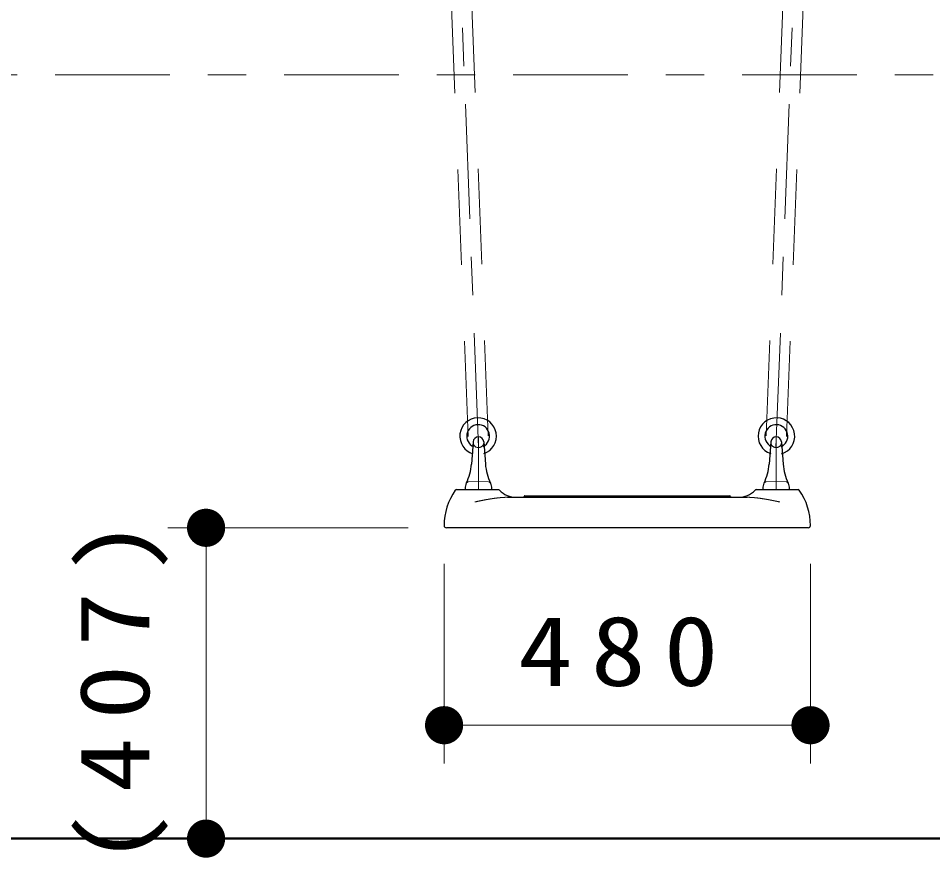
# Model space of a CAD drawing. Units: millimetres on the paper, scale 1:50. Extents: x 197 to 617, y 140 to 437.
# Drawn here: x 269.03 to 292.98, y 212.51 to 234.49 of the extents above; entities that cross this region are included whole.
import ezdxf

# ---------------------------------------------------------------- set-up
doc = ezdxf.new("R2010")
doc.units = ezdxf.units.MM
doc.linetypes.add('USER1', pattern=[4.5, 2.5, -2])
doc.linetypes.add('USER2', pattern=[6, 3, -1, 1, -1])
doc.layers.add('線', color=2, linetype='Continuous', lineweight=25)
doc.styles.add('ＭＳ ゴシック', font='')
doc.styles.get('ＭＳ ゴシック').set_extended_font_data('MS Gothic')

# ---------------------------------------------------------------- blocks, each defined once
blk = doc.blocks.new('filled_dot')
at = {"color": 0, "linetype": 'Continuous', "lineweight": -2, "const_width": 1.25}
blk.add_lwpolyline([(-0.625, 0, 1), (0.625, 0, 1)], format="xyb", close=True, dxfattribs=at)

msp = doc.modelspace()

# ---------------------------------------------------------------- linework, layer by layer
at = {"layer": '線', "color": 4, "linetype": 'USER1', "lineweight": 13}
for p, q in [((280.809, 223.537), (279.416, 259.796)), ((281.339, 223.557), (279.945, 259.816)), ((288.623, 223.557), (290.016, 259.816)), ((289.152, 223.537), (290.545, 259.796))]:
    msp.add_line(p, q, dxfattribs=at)
at = {"layer": '線', "color": 1, "linetype": 'USER2', "lineweight": 13}
for p, q in [((281.085, 223.247), (279.681, 259.806)), ((288.876, 223.247), (290.281, 259.806)), ((362.994, 233.007), (244.167, 233.007))]:
    msp.add_line(p, q, dxfattribs=at)
at = {"layer": '線', "linetype": 'USER2', "lineweight": 13}
for p, q in [((281.081, 222.147), (281.081, 223.527)), ((288.881, 222.147), (288.881, 223.527))]:
    msp.add_line(p, q, dxfattribs=at)
at = {"layer": '線', "color": 7}
for p, q in [((280.941, 223.397), (280.897, 222.817)), ((281.22, 223.397), (281.264, 222.817)), ((288.741, 223.397), (288.697, 222.817)), ((289.02, 223.397), (289.064, 222.817))]:
    msp.add_line(p, q, dxfattribs=at)
at = {"layer": '線', "color": 7, "lineweight": 13}
for p, q in [((280.813, 222.347), (281.081, 222.361)), ((281.348, 222.347), (281.081, 222.361)), ((288.613, 222.347), (288.881, 222.361)), ((289.148, 222.347), (288.881, 222.361)), ((281.407, 222.147), (280.755, 222.147)), ((288.555, 222.147), (289.207, 222.147)), ((279.241, 221.147), (272.945, 221.147)), ((273.945, 213.007), (273.945, 221.147)), ((280.181, 220.207), (280.181, 214.977)), ((289.781, 220.207), (289.781, 214.977)), ((289.781, 215.977), (280.181, 215.977))]:
    msp.add_line(p, q, dxfattribs=at)
at = {"layer": '線', "color": 131}
for p, q in [((280.506, 222.147), (281.603, 222.147)), ((281.316, 222.147), (281.355, 222.147)), ((288.358, 222.147), (289.455, 222.147)), ((288.606, 222.147), (288.646, 222.147)), ((281.841, 221.947), (288.12, 221.947)), ((282.281, 221.98), (282.276, 221.967)), ((282.291, 221.987), (282.391, 221.987)), ((282.391, 221.987), (287.57, 221.987)), ((287.57, 221.987), (287.671, 221.987)), ((287.685, 221.967), (287.68, 221.98)), ((289.721, 221.147), (280.241, 221.147))]:
    msp.add_line(p, q, dxfattribs=at)
at = {"layer": '線', "color": 7, "lineweight": 50}
msp.add_line((302.976, 213.007), (240.641, 213.007), dxfattribs=at)
at = {"layer": '線', "color": 7}
for centre, radius, start, end in [((281.074, 223.547), 0.48, 92.1373, 253.5957), ((281.074, 223.547), 0.48, 288.0426, 92.1373), ((288.887, 223.547), 0.48, 87.8627, 251.9574), ((288.887, 223.547), 0.48, 286.4043, 87.8627), ((281.074, 223.547), 0.3, 92.1373, 246.205), ((281.074, 223.547), 0.3, 296.528, 92.1373), ((288.887, 223.547), 0.3, 87.8627, 243.472), ((288.887, 223.547), 0.3, 293.795, 87.8627), ((281.081, 223.387), 0.14, 4.2913, 175.7087), ((288.881, 223.387), 0.14, 4.2913, 175.7087), ((279.501, 222.921), 1.4, 334.3662, 355.7087), ((282.66, 222.921), 1.4, 184.2913, 205.6338), ((287.301, 222.921), 1.4, 334.3662, 355.7087), ((290.46, 222.921), 1.4, 184.2913, 205.6338), ((281.065, 222.171), 0.335, 154.3662, 180), ((281.096, 222.171), 0.335, 0, 24.9727), ((288.865, 222.171), 0.335, 155.0273, 180), ((288.896, 222.171), 0.335, 0, 25.6338)]:
    msp.add_arc(centre, radius, start, end, dxfattribs=at)
at = {"layer": '線', "color": 7, "linetype": 'USER1', "lineweight": 13}
for centre in [(281.081, 223.387), (288.881, 223.387)]:
    msp.add_arc(centre, 0.14, 175.7087, 4.2913, dxfattribs=at)
at = {"layer": '線', "color": 7, "lineweight": 13}
for centre, radius, start, end in [((280.816, 222.287), 0.06, 90, 155.0273), ((281.345, 222.287), 0.06, 24.9727, 90), ((288.616, 222.287), 0.06, 90, 155.0273), ((289.145, 222.287), 0.06, 24.9727, 90), ((280.755, 222.171), 0.024, 180, 270), ((281.407, 222.171), 0.024, 270, 0), ((288.555, 222.171), 0.024, 180, 270), ((289.207, 222.171), 0.024, 270, 0)]:
    msp.add_arc(centre, radius, start, end, dxfattribs=at)
at = {"layer": '線', "color": 131}
for centre, radius, start, end in [((281.781, 221.207), 1.6, 144.7656, 180), ((280.506, 222.107), 0.04, 90, 144.7656), ((281.603, 222.107), 0.04, 43.4325, 90), ((282.068, 222.547), 0.6, 223.4325, 270), ((287.893, 222.547), 0.6, 270, 316.5675), ((288.358, 222.107), 0.04, 90, 136.5675), ((289.455, 222.107), 0.04, 35.2344, 90), ((288.181, 221.207), 1.6, 0, 35.2344), ((282.248, 221.977), 0.03, 270, 340), ((282.291, 221.977), 0.01, 90, 160), ((287.671, 221.977), 0.01, 20, 90), ((287.713, 221.977), 0.03, 200, 270), ((280.241, 221.207), 0.06, 180, 270), ((289.721, 221.207), 0.06, 270, 0)]:
    msp.add_arc(centre, radius, start, end, dxfattribs=at)
at = {"layer": '線', "color": 131, "lineweight": 13}
for points, knots in [([(281.633, 221.935), (281.629, 221.935), (281.626, 221.934), (281.623, 221.934), (281.619, 221.934), (281.616, 221.933), (281.613, 221.933), (281.61, 221.933), (281.606, 221.932), (281.603, 221.932), (281.6, 221.931), (281.596, 221.931), (281.593, 221.931), (281.59, 221.93), (281.586, 221.93), (281.583, 221.93), (281.58, 221.929), (281.577, 221.929), (281.573, 221.928), (281.57, 221.928), (281.567, 221.928), (281.563, 221.927), (281.56, 221.927), (281.557, 221.926), (281.554, 221.926), (281.55, 221.926), (281.547, 221.925), (281.544, 221.925), (281.54, 221.924), (281.537, 221.924), (281.534, 221.923), (281.531, 221.923), (281.527, 221.923), (281.524, 221.922), (281.521, 221.922), (281.517, 221.921), (281.514, 221.921), (281.511, 221.92), (281.508, 221.92), (281.504, 221.92), (281.501, 221.919), (281.498, 221.919), (281.495, 221.918), (281.491, 221.918), (281.488, 221.917), (281.485, 221.917), (281.481, 221.916), (281.478, 221.916), (281.475, 221.915), (281.472, 221.915), (281.468, 221.914), (281.465, 221.914), (281.462, 221.913), (281.458, 221.913), (281.455, 221.912), (281.452, 221.912), (281.449, 221.911), (281.445, 221.911), (281.442, 221.91), (281.439, 221.91), (281.436, 221.909), (281.432, 221.909), (281.429, 221.908), (281.426, 221.908), (281.422, 221.907), (281.419, 221.907), (281.416, 221.906), (281.413, 221.906), (281.409, 221.905), (281.406, 221.905), (281.403, 221.904), (281.4, 221.904), (281.396, 221.903), (281.393, 221.903), (281.39, 221.902), (281.387, 221.902), (281.383, 221.901), (281.38, 221.901), (281.377, 221.9), (281.373, 221.9), (281.37, 221.899), (281.367, 221.898), (281.364, 221.898), (281.36, 221.897), (281.357, 221.897), (281.354, 221.896), (281.351, 221.896), (281.347, 221.895), (281.344, 221.895), (281.341, 221.894), (281.338, 221.893), (281.334, 221.893), (281.331, 221.892), (281.328, 221.892), (281.324, 221.891), (281.321, 221.891), (281.318, 221.89), (281.315, 221.889), (281.311, 221.889), (281.308, 221.888), (281.305, 221.888), (281.302, 221.887), (281.298, 221.887), (281.295, 221.886), (281.292, 221.885), (281.289, 221.885), (281.285, 221.884), (281.282, 221.884), (281.279, 221.883), (281.276, 221.882), (281.272, 221.882), (281.269, 221.881), (281.266, 221.881), (281.263, 221.88), (281.259, 221.879), (281.256, 221.879), (281.253, 221.878), (281.25, 221.878), (281.246, 221.877), (281.243, 221.876), (281.24, 221.876), (281.237, 221.875), (281.233, 221.875), (281.23, 221.874), (281.227, 221.873), (281.224, 221.873), (281.22, 221.872), (281.217, 221.871), (281.214, 221.871), (281.211, 221.87), (281.207, 221.87), (281.204, 221.869), (281.201, 221.868), (281.197, 221.868), (281.194, 221.867), (281.191, 221.866), (281.188, 221.866), (281.185, 221.865), (281.181, 221.864), (281.178, 221.864), (281.175, 221.863), (281.172, 221.863), (281.168, 221.862), (281.165, 221.861), (281.162, 221.861), (281.159, 221.86), (281.155, 221.859), (281.152, 221.859), (281.149, 221.858), (281.146, 221.857), (281.142, 221.857), (281.139, 221.856), (281.136, 221.855), (281.133, 221.855), (281.129, 221.854), (281.126, 221.853), (281.123, 221.853), (281.12, 221.852), (281.116, 221.851), (281.113, 221.851), (281.11, 221.85), (281.107, 221.849), (281.103, 221.849), (281.1, 221.848), (281.097, 221.847), (281.094, 221.847), (281.09, 221.846), (281.087, 221.845), (281.084, 221.845), (281.081, 221.844), (281.077, 221.843), (281.074, 221.843), (281.071, 221.842), (281.068, 221.841), (281.064, 221.841), (281.061, 221.84), (281.058, 221.839), (281.055, 221.839), (281.052, 221.838), (281.048, 221.837), (281.045, 221.837), (281.042, 221.836), (281.039, 221.835), (281.035, 221.834), (281.032, 221.834), (281.029, 221.833), (281.026, 221.832), (281.022, 221.832), (281.019, 221.831), (281.016, 221.83), (281.013, 221.83), (281.009, 221.829), (281.006, 221.828), (281.003, 221.828), (281, 221.827), (280.996, 221.826), (280.993, 221.825), (280.99, 221.825), (280.987, 221.824)], [0, 0, 0, 0, 1, 1, 1, 2, 2, 2, 3, 3, 3, 4, 4, 4, 5, 5, 5, 6, 6, 6, 7, 7, 7, 8, 8, 8, 9, 9, 9, 10, 10, 10, 11, 11, 11, 12, 12, 12, 13, 13, 13, 14, 14, 14, 15, 15, 15, 16, 16, 16, 17, 17, 17, 18, 18, 18, 19, 19, 19, 20, 20, 20, 21, 21, 21, 22, 22, 22, 23, 23, 23, 24, 24, 24, 25, 25, 25, 26, 26, 26, 27, 27, 27, 28, 28, 28, 29, 29, 29, 30, 30, 30, 31, 31, 31, 32, 32, 32, 33, 33, 33, 34, 34, 34, 35, 35, 35, 36, 36, 36, 37, 37, 37, 38, 38, 38, 39, 39, 39, 40, 40, 40, 41, 41, 41, 42, 42, 42, 43, 43, 43, 44, 44, 44, 45, 45, 45, 46, 46, 46, 47, 47, 47, 48, 48, 48, 49, 49, 49, 50, 50, 50, 51, 51, 51, 52, 52, 52, 53, 53, 53, 54, 54, 54, 55, 55, 55, 56, 56, 56, 57, 57, 57, 58, 58, 58, 59, 59, 59, 60, 60, 60, 61, 61, 61, 62, 62, 62, 63, 63, 63, 64, 64, 64, 65, 65, 65, 66, 66, 66, 66]), ([(281.841, 221.947), (281.839, 221.947), (281.836, 221.947), (281.834, 221.947), (281.832, 221.947), (281.829, 221.947), (281.827, 221.947), (281.825, 221.947), (281.822, 221.947), (281.82, 221.947), (281.818, 221.947), (281.815, 221.947), (281.813, 221.947), (281.811, 221.947), (281.808, 221.947), (281.806, 221.946), (281.804, 221.946), (281.801, 221.946), (281.799, 221.946), (281.797, 221.946), (281.795, 221.946), (281.792, 221.946), (281.79, 221.946), (281.788, 221.946), (281.785, 221.946), (281.783, 221.946), (281.781, 221.946), (281.778, 221.946), (281.776, 221.946), (281.774, 221.945), (281.771, 221.945), (281.769, 221.945), (281.767, 221.945), (281.764, 221.945), (281.762, 221.945), (281.76, 221.945), (281.757, 221.945), (281.755, 221.945), (281.753, 221.944), (281.75, 221.944), (281.748, 221.944), (281.746, 221.944), (281.744, 221.944), (281.741, 221.944), (281.739, 221.944), (281.737, 221.944), (281.734, 221.943), (281.732, 221.943), (281.73, 221.943), (281.727, 221.943), (281.725, 221.943), (281.723, 221.943), (281.72, 221.943), (281.718, 221.942), (281.716, 221.942), (281.713, 221.942), (281.711, 221.942), (281.709, 221.942), (281.706, 221.942), (281.704, 221.941), (281.702, 221.941), (281.7, 221.941), (281.697, 221.941), (281.695, 221.941), (281.693, 221.94), (281.69, 221.94), (281.688, 221.94), (281.686, 221.94), (281.683, 221.94), (281.681, 221.94), (281.679, 221.939), (281.676, 221.939), (281.674, 221.939), (281.672, 221.939), (281.669, 221.938), (281.667, 221.938), (281.665, 221.938), (281.663, 221.938), (281.66, 221.938), (281.658, 221.937), (281.656, 221.937), (281.653, 221.937), (281.651, 221.937), (281.649, 221.937), (281.646, 221.936), (281.644, 221.936), (281.642, 221.936), (281.639, 221.936), (281.637, 221.935), (281.635, 221.935), (281.633, 221.935)], [0, 0, 0, 0, 1, 1, 1, 2, 2, 2, 3, 3, 3, 4, 4, 4, 5, 5, 5, 6, 6, 6, 7, 7, 7, 8, 8, 8, 9, 9, 9, 10, 10, 10, 11, 11, 11, 12, 12, 12, 13, 13, 13, 14, 14, 14, 15, 15, 15, 16, 16, 16, 17, 17, 17, 18, 18, 18, 19, 19, 19, 20, 20, 20, 21, 21, 21, 22, 22, 22, 23, 23, 23, 24, 24, 24, 25, 25, 25, 26, 26, 26, 27, 27, 27, 28, 28, 28, 29, 29, 29, 30, 30, 30, 30]), ([(288.329, 221.935), (288.326, 221.935), (288.324, 221.935), (288.322, 221.936), (288.319, 221.936), (288.317, 221.936), (288.315, 221.936), (288.313, 221.937), (288.31, 221.937), (288.308, 221.937), (288.306, 221.937), (288.303, 221.937), (288.301, 221.938), (288.299, 221.938), (288.296, 221.938), (288.294, 221.938), (288.292, 221.938), (288.289, 221.939), (288.287, 221.939), (288.285, 221.939), (288.283, 221.939), (288.28, 221.94), (288.278, 221.94), (288.276, 221.94), (288.273, 221.94), (288.271, 221.94), (288.269, 221.94), (288.266, 221.941), (288.264, 221.941), (288.262, 221.941), (288.259, 221.941), (288.257, 221.941), (288.255, 221.942), (288.252, 221.942), (288.25, 221.942), (288.248, 221.942), (288.246, 221.942), (288.243, 221.942), (288.241, 221.943), (288.239, 221.943), (288.236, 221.943), (288.234, 221.943), (288.232, 221.943), (288.229, 221.943), (288.227, 221.943), (288.225, 221.944), (288.222, 221.944), (288.22, 221.944), (288.218, 221.944), (288.215, 221.944), (288.213, 221.944), (288.211, 221.944), (288.208, 221.944), (288.206, 221.945), (288.204, 221.945), (288.202, 221.945), (288.199, 221.945), (288.197, 221.945), (288.195, 221.945), (288.192, 221.945), (288.19, 221.945), (288.188, 221.945), (288.185, 221.946), (288.183, 221.946), (288.181, 221.946), (288.178, 221.946), (288.176, 221.946), (288.174, 221.946), (288.171, 221.946), (288.169, 221.946), (288.167, 221.946), (288.164, 221.946), (288.162, 221.946), (288.16, 221.946), (288.157, 221.946), (288.155, 221.946), (288.153, 221.947), (288.151, 221.947), (288.148, 221.947), (288.146, 221.947), (288.144, 221.947), (288.141, 221.947), (288.139, 221.947), (288.137, 221.947), (288.134, 221.947), (288.132, 221.947), (288.13, 221.947), (288.127, 221.947), (288.125, 221.947), (288.123, 221.947), (288.12, 221.947)], [0, 0, 0, 0, 1, 1, 1, 2, 2, 2, 3, 3, 3, 4, 4, 4, 5, 5, 5, 6, 6, 6, 7, 7, 7, 8, 8, 8, 9, 9, 9, 10, 10, 10, 11, 11, 11, 12, 12, 12, 13, 13, 13, 14, 14, 14, 15, 15, 15, 16, 16, 16, 17, 17, 17, 18, 18, 18, 19, 19, 19, 20, 20, 20, 21, 21, 21, 22, 22, 22, 23, 23, 23, 24, 24, 24, 25, 25, 25, 26, 26, 26, 27, 27, 27, 28, 28, 28, 29, 29, 29, 30, 30, 30, 30]), ([(288.974, 221.824), (288.971, 221.825), (288.968, 221.825), (288.965, 221.826), (288.962, 221.827), (288.958, 221.828), (288.955, 221.828), (288.952, 221.829), (288.949, 221.83), (288.945, 221.83), (288.942, 221.831), (288.939, 221.832), (288.936, 221.832), (288.932, 221.833), (288.929, 221.834), (288.926, 221.835), (288.923, 221.835), (288.919, 221.836), (288.916, 221.837), (288.913, 221.837), (288.91, 221.838), (288.907, 221.839), (288.903, 221.839), (288.9, 221.84), (288.897, 221.841), (288.894, 221.841), (288.89, 221.842), (288.887, 221.843), (288.884, 221.843), (288.881, 221.844), (288.877, 221.845), (288.874, 221.845), (288.871, 221.846), (288.868, 221.847), (288.864, 221.847), (288.861, 221.848), (288.858, 221.849), (288.855, 221.849), (288.851, 221.85), (288.848, 221.851), (288.845, 221.851), (288.842, 221.852), (288.838, 221.853), (288.835, 221.853), (288.832, 221.854), (288.829, 221.855), (288.825, 221.855), (288.822, 221.856), (288.819, 221.857), (288.816, 221.857), (288.812, 221.858), (288.809, 221.859), (288.806, 221.859), (288.803, 221.86), (288.799, 221.861), (288.796, 221.861), (288.793, 221.862), (288.79, 221.863), (288.787, 221.863), (288.783, 221.864), (288.78, 221.864), (288.777, 221.865), (288.774, 221.866), (288.77, 221.866), (288.767, 221.867), (288.764, 221.868), (288.76, 221.868), (288.757, 221.869), (288.754, 221.87), (288.751, 221.87), (288.748, 221.871), (288.744, 221.871), (288.741, 221.872), (288.738, 221.873), (288.734, 221.873), (288.731, 221.874), (288.728, 221.875), (288.725, 221.875), (288.721, 221.876), (288.718, 221.876), (288.715, 221.877), (288.712, 221.878), (288.708, 221.878), (288.705, 221.879), (288.702, 221.879), (288.699, 221.88), (288.695, 221.881), (288.692, 221.881), (288.689, 221.882), (288.686, 221.882), (288.682, 221.883), (288.679, 221.884), (288.676, 221.884), (288.673, 221.885), (288.669, 221.885), (288.666, 221.886), (288.663, 221.887), (288.66, 221.887), (288.656, 221.888), (288.653, 221.888), (288.65, 221.889), (288.647, 221.889), (288.643, 221.89), (288.64, 221.891), (288.637, 221.891), (288.634, 221.892), (288.63, 221.892), (288.627, 221.893), (288.624, 221.893), (288.62, 221.894), (288.617, 221.895), (288.614, 221.895), (288.611, 221.896), (288.607, 221.896), (288.604, 221.897), (288.601, 221.897), (288.598, 221.898), (288.594, 221.898), (288.591, 221.899), (288.588, 221.9), (288.585, 221.9), (288.581, 221.901), (288.578, 221.901), (288.575, 221.902), (288.571, 221.902), (288.568, 221.903), (288.565, 221.903), (288.562, 221.904), (288.558, 221.904), (288.555, 221.905), (288.552, 221.905), (288.549, 221.906), (288.545, 221.906), (288.542, 221.907), (288.539, 221.907), (288.536, 221.908), (288.532, 221.908), (288.529, 221.909), (288.526, 221.909), (288.522, 221.91), (288.519, 221.91), (288.516, 221.911), (288.513, 221.911), (288.509, 221.912), (288.506, 221.912), (288.503, 221.913), (288.5, 221.913), (288.496, 221.914), (288.493, 221.914), (288.49, 221.915), (288.486, 221.915), (288.483, 221.916), (288.48, 221.916), (288.477, 221.917), (288.473, 221.917), (288.47, 221.918), (288.467, 221.918), (288.463, 221.919), (288.46, 221.919), (288.457, 221.92), (288.454, 221.92), (288.45, 221.92), (288.447, 221.921), (288.444, 221.921), (288.441, 221.922), (288.437, 221.922), (288.434, 221.923), (288.431, 221.923), (288.427, 221.923), (288.424, 221.924), (288.421, 221.924), (288.418, 221.925), (288.414, 221.925), (288.411, 221.926), (288.408, 221.926), (288.404, 221.926), (288.401, 221.927), (288.398, 221.927), (288.395, 221.928), (288.391, 221.928), (288.388, 221.928), (288.385, 221.929), (288.381, 221.929), (288.378, 221.93), (288.375, 221.93), (288.372, 221.93), (288.368, 221.931), (288.365, 221.931), (288.362, 221.931), (288.358, 221.932), (288.355, 221.932), (288.352, 221.933), (288.348, 221.933), (288.345, 221.933), (288.342, 221.934), (288.339, 221.934), (288.335, 221.934), (288.332, 221.935), (288.329, 221.935)], [0, 0, 0, 0, 1, 1, 1, 2, 2, 2, 3, 3, 3, 4, 4, 4, 5, 5, 5, 6, 6, 6, 7, 7, 7, 8, 8, 8, 9, 9, 9, 10, 10, 10, 11, 11, 11, 12, 12, 12, 13, 13, 13, 14, 14, 14, 15, 15, 15, 16, 16, 16, 17, 17, 17, 18, 18, 18, 19, 19, 19, 20, 20, 20, 21, 21, 21, 22, 22, 22, 23, 23, 23, 24, 24, 24, 25, 25, 25, 26, 26, 26, 27, 27, 27, 28, 28, 28, 29, 29, 29, 30, 30, 30, 31, 31, 31, 32, 32, 32, 33, 33, 33, 34, 34, 34, 35, 35, 35, 36, 36, 36, 37, 37, 37, 38, 38, 38, 39, 39, 39, 40, 40, 40, 41, 41, 41, 42, 42, 42, 43, 43, 43, 44, 44, 44, 45, 45, 45, 46, 46, 46, 47, 47, 47, 48, 48, 48, 49, 49, 49, 50, 50, 50, 51, 51, 51, 52, 52, 52, 53, 53, 53, 54, 54, 54, 55, 55, 55, 56, 56, 56, 57, 57, 57, 58, 58, 58, 59, 59, 59, 60, 60, 60, 61, 61, 61, 62, 62, 62, 63, 63, 63, 64, 64, 64, 65, 65, 65, 66, 66, 66, 66])]:
    msp.add_open_spline(points, degree=3, knots=knots, dxfattribs=at)

# ---------------------------------------------------------------- block references
at = {"layer": '線', "color": 7, "lineweight": 13, "xscale": 0.4, "yscale": 0.4}
for p, rotation in [((273.945, 221.147), 270), ((289.781, 215.977), 180), ((273.945, 213.007), 90)]:
    msp.add_blockref('filled_dot', p, dxfattribs=dict(at, rotation=rotation))
msp.add_blockref('filled_dot', (280.181, 215.977), dxfattribs=at)

# ---------------------------------------------------------------- texts
at = {"layer": '線', "color": 7, "insert": (272.945, 217.077), "char_height": 1.833, "attachment_point": 8, "rotation": 90, "style": 'ＭＳ ゴシック'}
msp.add_mtext('\\T1.33;\\W1.15;(407)', dxfattribs=at)
at = {"layer": '線', "color": 7, "insert": (284.981, 216.977), "char_height": 1.833, "attachment_point": 8, "style": 'ＭＳ ゴシック'}
msp.add_mtext('\\T1.33;\\W1.15;480', dxfattribs=at)

doc.saveas('drawing.dxf')
